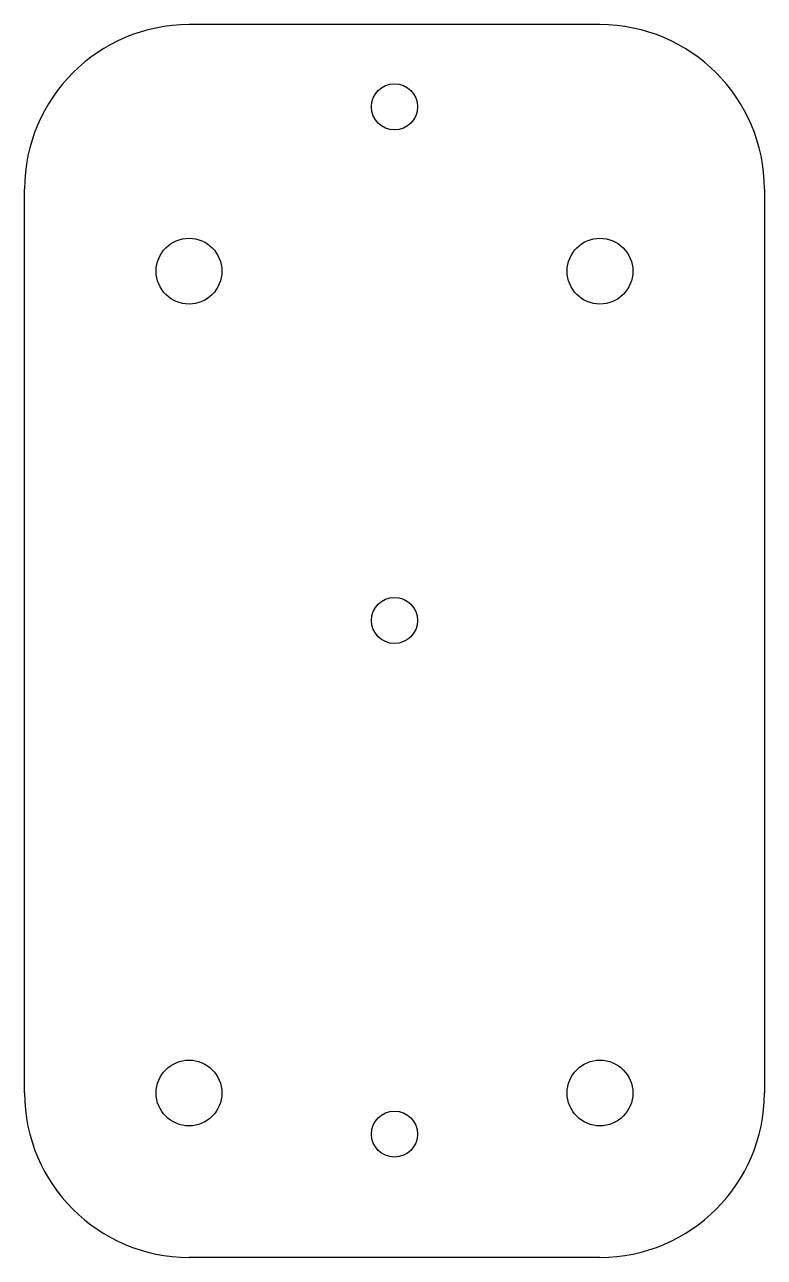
# Model space of a CAD drawing. Extents: x -0.24 to 4.26, y -4.06 to 3.44.
import ezdxf

# ---------------------------------------------------------------- set-up
doc = ezdxf.new("R2010")
doc.units = 0
doc.header["$MEASUREMENT"] = 0
doc.layers.get('0').update_dxf_attribs({"linetype": 'CONTINUOUS'})

msp = doc.modelspace()

# ---------------------------------------------------------------- linework, layer by layer
at = {"color": 7, "linetype": 'CONTINUOUS'}
for p, q in [((3.2648, 3.4378), (0.7648, 3.4378)), ((-0.2352, -3.0622), (-0.2352, 2.4378)), ((4.2648, 2.4378), (4.2648, -3.0622)), ((3.2648, -4.0622), (0.7648, -4.0622))]:
    msp.add_line(p, q, dxfattribs=at)
for centre, radius in [((2.0148, 2.9378), 0.14), ((0.7648, 1.9378), 0.2), ((3.2648, 1.9378), 0.2), ((2.0148, -0.1872), 0.14), ((0.7648, -3.0622), 0.2), ((3.2648, -3.0622), 0.2), ((2.0148, -3.3122), 0.14)]:
    msp.add_circle(centre, radius, dxfattribs=at)
for centre, start, end in [((0.7648, 2.4378), 90, 180), ((3.2648, 2.4378), 0, 90), ((0.7648, -3.0622), 180, -90), ((3.2648, -3.0622), -90, 0)]:
    msp.add_arc(centre, 1, start, end, dxfattribs=at)

doc.saveas('drawing.dxf')
